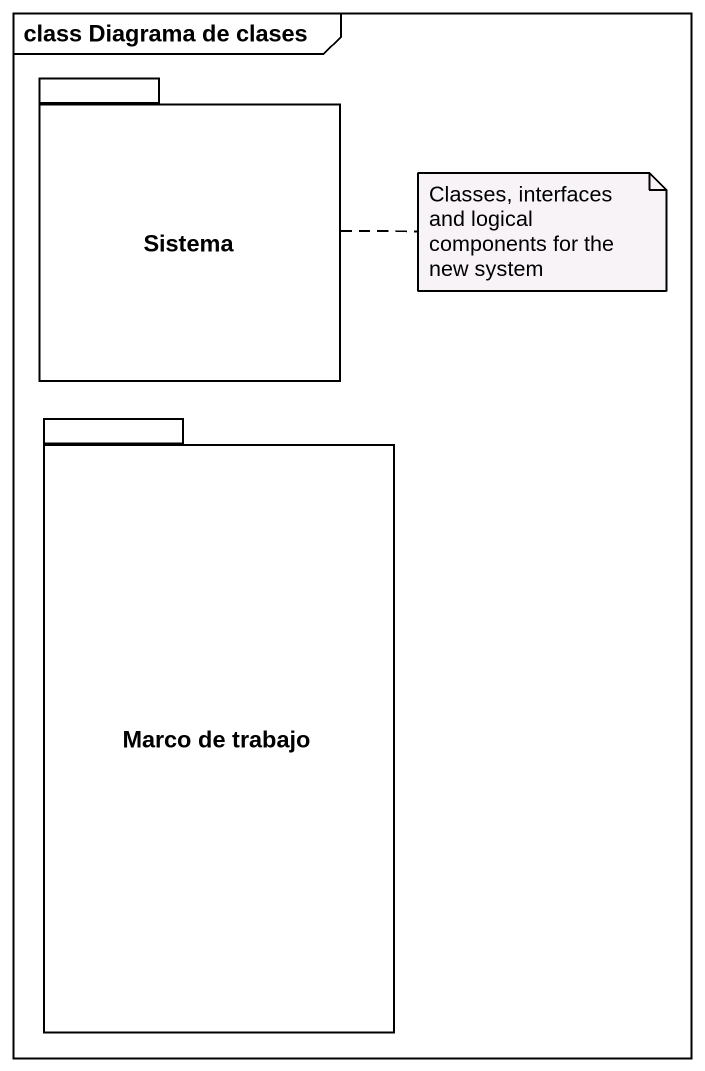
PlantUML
@startuml
mainframe class Diagrama de clases
package Sistema {
}
package "Marco de trabajo" as Marco_de_trabajo {
}
note right of Sistema : Classes, interfaces and logical components for the new system
@enduml
